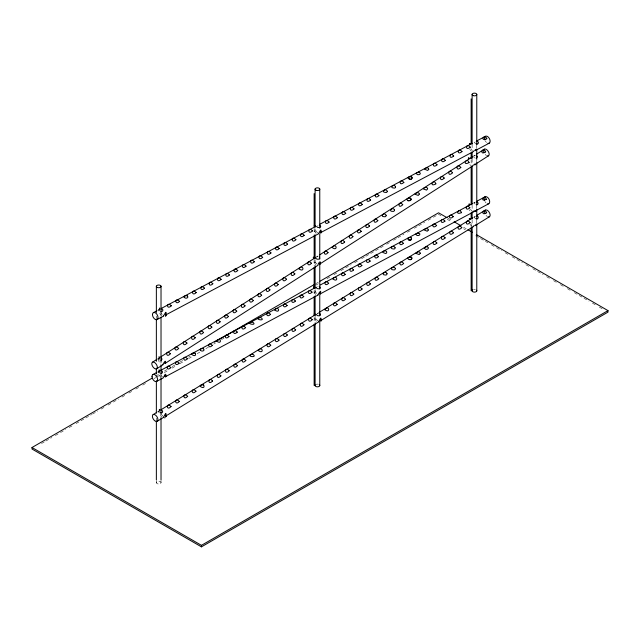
<?xml version="1.0" encoding="UTF-8"?>
<svg xmlns="http://www.w3.org/2000/svg" width="640" height="640" viewBox="0 0 640 640"><rect width="100%" height="100%" fill="white"/><g stroke="black" fill="none" stroke-linecap="round" stroke-linejoin="round"><path stroke-width="0.48" stroke-dasharray="3.2 2.4" d="M158.52 356.728C158.272 357.928 160.56 357.448 159.456 356.568C156.352 356.96 159.168 363.04 160.984 364.016M159.96 409.112L159.152 409.464L160.08 410.08M159.992 369.864L158.912 369.968L159.952 370.56M160.024 307.752L159.376 308.096L159.968 308.736M159.728 357.2L159.896 360.4M159.176 409.336L158.912 412.44L161.52 416.696M158.936 369.848C157.544 372.384 158.976 375.568 160.912 377.408M160.12 370.376L159.672 371.848L160.016 373.792M159.408 307.976C158.008 310.512 159.424 313.704 161.36 315.552M473.592 156.264L475.296 155.472M157.536 358.952L160.056 357.328M316.32 257.024L318 255.944M473.424 156.176L475.104 155.104M157.392 411.992L159.944 410.424M317.112 313.656L318.816 312.616M473.44 217.416L475.136 216.376M155.696 376.096L160.024 373.6M164.344 371.104L166.944 369.6M172.128 366.608L175.592 364.608M179.912 362.112L183.376 360.112M188.568 357.12L190.296 356.12M315.72 283.704L318.312 282.208M41.512 443.528L44.976 441.528M45.84 441.032L51.896 437.536M55.352 435.536L59.68 433.04M60.544 432.536L65.736 429.544M69.192 427.544L72.656 425.544M76.112 423.552L91.688 414.56M92.552 414.064L97.744 411.064M101.2 409.064L104.664 407.072M108.12 405.072L112.448 402.576M113.312 402.072L118.504 399.08M121.96 397.08L125.424 395.08M128.88 393.088L132.344 391.088M135.8 389.088L139.264 387.096M142.72 385.096L146.184 383.096M153.968 378.6L155.696 377.6M156.56 377.104L160.024 375.104M164.344 372.608L167.808 370.608M172.128 368.112L176.456 365.616M179.912 363.624L185.104 360.624M188.568 358.624L192.024 356.632M197.216 353.632L199.808 352.136M205.864 348.64L208.464 347.136M213.648 344.144L215.384 343.144M221.432 339.648L224.032 338.152M315.72 285.216L318.312 283.712M326.968 278.72L330.424 276.72M333.888 274.728L337.344 272.728M340.808 270.728L351.184 264.736M354.648 262.744L358.104 260.744M361.568 258.744L365.024 256.744M365.888 256.248L383.192 246.264M386.648 244.264L390.112 242.264M393.568 240.264L397.032 238.272M397.896 237.768L403.952 234.272M407.408 232.28L410.872 230.28M414.328 228.28L417.792 226.288M418.656 225.784L424.712 222.288M428.168 220.288L432.496 217.792M433.36 217.296L438.552 214.296L442.008 216.296M157.304 372.176L159.952 370.76M473.592 202.96L475.352 202.016M157.776 310.296L160.416 308.896M475.224 216.504L474.16 217.44L475.216 218.368M475.24 141.864L474.344 142.592L475.416 143.48M317.608 225.552L318.12 225.36M160.056 309.216L158.76 310.104L159.832 310.928M474.976 202.368L473.912 203.176L475.32 204.184M316.656 257L318.152 256.536M317.48 313.608L318.456 313.272M160.072 410.576L158.568 411.504L159.104 412.336M159.864 370.992L158.288 371.984L159.872 373.008M159.952 357.824L157.824 359.192L159.96 360.424M317.672 286.584L318.232 286.44M475.304 158.152L473.704 157.448M448.064 218.28L452.384 220.776M463.624 227.264L466.216 228.76M447.2 219.288L451.52 221.784M463.624 228.776L465.352 229.768M475.728 235.76L487.832 242.752M491.288 244.744L495.608 247.24M496.472 247.744L501.664 250.736M505.12 252.728L508.576 254.728M512.04 256.728L522.408 262.712M525.872 264.712L529.328 266.704M532.784 268.704L543.16 274.696M546.616 276.688L550.08 278.688M553.536 280.68L556.992 282.68M560.448 284.68L563.912 286.672M567.368 288.672L570.824 290.664M574.28 292.664L588.984 301.144M592.44 303.144L595.896 305.144M599.352 307.136L602.816 309.136M317.2 264.248L315.088 262.088L314.24 260.192M317.904 320.904L315.816 318.736L314.976 316.744M163.072 416.224L160.984 414.056L161.024 418.064M317.752 232.92L316.296 231.624L315 228.744M162.504 376.968L160.464 374.776M470.704 165.464L469.792 164.544M315.656 264.728L312.992 260.512M471.552 226.088L469.896 224.12M316.352 321.376L313.744 317.12M472.128 150.264L470.84 148.624M471.288 151.256L469.712 149.24M471.72 210.848L470.432 209.208M316.152 233.36L314.576 231.352L313.712 228.928M316.56 293.592L314.56 289.968M315.728 294.584L313.616 291.408M162.2 314.56L160.92 312.92M471.008 223.448L471.656 224.352M470.008 210.896L469.304 209.832M476.776 145.128L476.776 148.472M476.776 160.072L476.776 162.072M476.776 205.264L476.776 209.248M476.776 219.856L476.776 223.2M472.12 144.496L472.12 150.472M472.12 159.08L472.12 164.416M472.12 205.272L472.12 210.896M472.12 219.856L472.12 225.192M471.152 159.848L471.152 165.84M471.152 224.808L471.152 226.808M315.104 228.872L315.104 234.848M315.104 259.76L315.104 266.088M315.104 289.648L315.104 295.624M315.104 316.544L315.104 322.88M314.144 228.552L314.144 234.552M314.144 259.536L314.144 265.536M314.144 290.52L314.144 295.52M314.144 317.504L314.144 323.504M161.024 312.456L161.024 316.44M161.024 374.872L161.024 377.856M161.024 480.48L161.024 482.824A2.352 1.36 0 0 1 157.264 483.728A2.352 1.36 0 0 1 157.792 481.4A2.352 1.36 0 0 1 161.024 482.824M156.36 316.088L156.36 318.44M156.36 418.072L156.36 420.064M156.36 480.488L156.36 482.832M473.544 289.52A2.352 1.36 0 0 1 475.344 289.52M316.008 384.392A2.352 1.36 0 0 1 318.336 384.216M487.448 216.592A3.92 2.184 58.4 0 1 486.048 215.368M486.12 203A3.92 2.344 61.9 0 1 484.904 201.44M486.568 155.6A3.92 2.128 57.3 0 1 485.168 154.384M486.528 142.472A3.92 2.352 62 0 1 485.312 140.912"/><path stroke-width="0.96" d="M317.832 294.912C318.44 294.12 322.088 287.68 320.216 293.904L488.824 203.696M474.456 164.192C476.64 163.888 474.28 166.008 474.512 164.272M408.168 200.968L406.84 199.632A2.104 0.72 -19.1 0 1 407.072 198.96L407.856 198.456M318.408 321.728C319.096 321.728 321.44 314.456 321.088 320.32M473.424 226.288L474.368 225.36M162.832 364.504C163.272 363.992 166.096 358.264 165.488 363.064M473.464 164.8L472.856 165.848L319.752 264.056M410.768 198.488C411.936 200.4 409.248 201.448 407.848 200.36M435.872 183.848C433.56 177.472 428.6 188 435.872 183.856M469.072 162.544C466.624 156.208 461.808 166.656 469.064 162.56M408.824 240.24L408.896 239.72L407.528 238.88A2.104 0.616 -14.9 0 1 407.744 238.32L408.528 237.904M409.256 179.384L409.336 178.864L407.968 178.016A2.104 0.608 -14.8 0 1 408.184 177.464L408.96 177.048M411.04 199.352L410.4 200.528L408.36 200.56M461.488 212.648C459.488 206.816 453.904 215.8 461.488 212.656M473.912 210.936L472.96 211.824M474.328 150.344L473.592 151.48L320.352 232.792M315.24 314.368C313.928 315.888 313.752 312.488 315.224 314.232M316.4 314.36C316.88 317.344 322.992 315.24 319.512 313.224M164.696 362.8C165.376 365.048 166.232 361.872 164.792 362.832M313.264 257.328C313.472 259.44 315.336 256.776 313.368 257.24M469.272 218.608C469.472 220.704 471.344 218.096 469.376 218.52M319.704 293.232C320.344 295.44 321.232 292.424 319.792 293.288M475.28 149.896C475.912 152.104 476.8 149.096 475.36 149.952M163.52 416.992C163.688 417.944 166.528 409.568 166.064 415.76M163.408 315.824C163.752 316.456 166.88 308.312 166.032 314.664M318.392 233.528C318.752 234.192 321.816 225.984 321.008 232.376M315.752 257.576C315.08 259.832 321.256 260.008 319.464 257.056M165.168 363.36L317.992 265.256C317.984 263.176 321.2 259.536 320.352 263.656M382.816 251.656L382.84 252.44L385.28 253.416A1.704 1.352 47.7 0 0 386.704 252.656C387.288 250.32 384 250.584 382.832 251.648M156.672 381.4L163.176 377.92L165.224 374.224L166.064 375.016L165.576 376.52M165.376 316.352L165.992 315.784M468.416 157.968C467.968 160.088 470.816 157.672 468.344 158.008M166.264 416.24C166.632 414.192 164.048 416.392 166.2 416.28M321.096 320.92C321.136 318.832 319.032 320.992 320.968 320.976M476.296 225.624C476.336 223.536 474.224 225.704 476.16 225.68M313.928 286.84C313.448 288.84 316.304 286.712 313.856 286.872M469.08 204.096C468.6 206.096 471.456 203.96 469.016 204.128M475.8 211.304C476.192 209.352 473.6 211.344 475.736 211.344M166.288 315.016C166.536 313.024 164.288 315.112 166.16 315.064M315.248 225.816L314.168 225.912L315.312 226.424M321.088 232.824C321.328 230.84 319.08 232.928 320.952 232.872M469.504 143.496C469.024 145.496 471.88 143.376 469.44 143.536M316.376 287.192C315.76 289.568 322.496 289.352 319.696 286.536M152.496 362.184L156.696 359.488M160.896 356.792L315.48 257.56M319.68 254.864L472.584 156.72M476.784 154.024L484.344 149.168M156.632 368.832A3.92 2.128 57.3 0 0 155.136 362.928A3.92 2.128 57.3 0 0 151.928 364.768A3.92 2.128 57.3 0 0 156.632 368.832L163.128 364.664M475.32 164.264L488.48 155.816M153.144 414.608L156.544 412.512M160.792 409.896L315.416 314.704M319.664 312.088L472.592 217.944M476.832 215.328L485.328 210.096M157.192 421.312A3.92 2.184 58.4 0 0 155.8 415.336A3.92 2.184 58.4 0 0 152.52 417.232A3.92 2.184 58.4 0 0 157.192 421.312L163.696 417.312M165.736 416.056L318.712 321.872M320.752 320.616L473.736 226.432M476.208 224.912L489.376 216.8M476.592 234.752L608 310.616L608 312.128L201.448 546.848L32 449.016L32 447.512L152.232 378.088M214.512 342.136L216.248 341.136M217.976 340.136L314.856 284.2M320.048 281.208L438.552 212.792L447.2 217.784M32 447.512L201.448 545.336L608 310.616M152.904 374.536L156.424 372.648M160.832 370.288L315.008 287.808M320.296 284.976L472.712 203.432M477.12 201.08L485.048 196.832M165.216 376.824L318.176 294.992M153.368 312.632L156.896 310.768M161.296 308.424L315.456 226.576M319.864 224.232L472.256 143.32M476.664 140.976L485.472 136.304M157.128 319.504L163.632 316.056M165.672 314.976L318.608 233.768M476.2 150.096L489.232 143.176M425.384 247.184L424.608 247.664A2.096 0.688 -18 0 0 424.376 248.28C426.056 251.256 431.032 247.696 426.92 246.712M416.832 233.464L416.072 233.864A2.096 0.616 -14.9 0 0 415.84 234.408C417.488 237.392 422.448 234.088 418.392 233.048M165.296 417.616L164.496 417.872M476.384 158.184L477.432 156.784L476.352 155.432M161.032 360.424L162.08 359.056L161.008 357.752M476.288 216.136C479.384 215.168 478.6 220.416 475.736 218.576M252.544 354.056C244.104 356.424 259.064 358.376 252.56 354.056M260.648 317.44C252.304 319.328 267.032 321.776 260.656 317.44M252.336 321.88C243.96 323.704 258.768 326.28 252.352 321.88M476.472 141.464C479.576 140.552 478.696 145.656 475.928 143.704M160.888 308.976C163.552 307.952 163.536 312.416 160.888 311.336M161.168 410.296C164.08 410.264 162.256 414.344 160.064 412.768M160.968 370.744C163.008 370.408 162.96 373.728 160.968 373.304M410.408 198.176C408.04 197.656 411.488 198.024 411.04 199.344M410.32 256.928C414.336 257.808 409.536 261.528 407.76 258.528A2.104 0.696 -18 0 1 407.992 257.888L408.768 257.408A2.104 0.696 -18 0 1 410.32 256.928L411.248 257.104M476.504 201.96C478.536 201.544 478.704 205.064 476.592 204.584M409.048 239.808C411.36 241.448 412.792 237.344 410.152 237.472C413.376 237.76 410.648 241.72 408.544 239.592M418.832 172.232C422.856 173.272 418 176.512 416.288 173.616A2.096 0.608 -14.8 0 1 416.488 173.056L417.264 172.64A2.096 0.608 -14.8 0 1 418.888 172.2M410.528 176.64C413.808 176.816 411.192 180.96 408.984 178.736M203.64 384.92C194.688 384.552 206.248 390.936 203.656 384.928M203.448 348.736C202.592 348.144 198.664 349.184 200.44 350.344M195.144 353.176C186.232 352.52 197.656 358.952 195.152 353.184M411.464 176.824L410.592 176.64A2.104 0.608 -14.8 0 0 409.024 177.016M319.752 225.192C322.936 227.192 317.696 228.88 316.552 226.352M187.304 295.848C186.488 295.24 182.472 296.32 184.296 297.448M409.28 259.464C410.808 260.504 413.032 258.44 411.352 257.144M409.488 178.952C410.92 180.08 413.264 178.152 411.544 176.872M454.112 221.776L461.032 225.768M467.944 229.76L472.272 232.256M184.304 297.448C185.64 299.032 189.352 297.856 187.312 295.856M200.448 350.352C201.784 351.88 205.504 350.824 203.464 348.736M332.792 278.856C338.528 283.408 337.576 273.808 332.784 278.848M274.648 309.952C280.584 314.432 279.2 304.96 274.648 309.952M216.52 341.048C222.44 345.488 220.96 336.016 216.504 341.048M324.696 309.656C330.768 314.176 329.152 304.064 324.696 309.64M258.248 350.552C264.44 355.008 262.528 345.024 258.24 350.552M332.16 247.552C338.232 252.08 336.56 241.872 332.16 247.544M298.968 268.856C305.12 273.352 303.32 263.168 298.968 268.848M476.776 94.32L476.776 144.488M476.776 149.112L476.776 159.432M476.776 162.424L476.776 205.264M476.776 209.248L476.776 219.216M476.776 223.84L476.776 290.952M472.12 94.32L472.12 144.136M472.12 152.112L472.12 158.44M472.12 166.056L472.12 204.272M472.12 211.888L472.12 218.864M472.12 226.832L472.12 290.952M471.152 98.88L471.152 143.856M471.152 152.848L471.152 158.848M471.152 166.84L471.152 204.824M471.152 212.816L471.152 218.816M471.152 227.808L471.152 290.776M319.768 189.016L319.768 228.224M319.768 233.848L319.768 259.112M319.768 263.736L319.768 289M319.768 294.624L319.768 315.904M319.768 321.528L319.768 385.648M315.104 189.016L315.104 227.232M315.104 235.2L315.104 258.12M315.104 266.088L315.104 288.648M315.104 295.976L315.104 315.904M315.104 323.872L315.104 385.648M314.144 193.576L314.144 226.56M314.144 235.552L314.144 258.536M314.144 267.536L314.144 288.52M314.144 296.52L314.144 315.504M314.144 324.504L314.144 385.472M201.448 545.336L201.448 546.848M161.024 286.192L161.024 312.456M161.024 317.08L161.024 362.272M161.024 364.904L161.024 374.224M161.024 378.216L161.024 413.088M161.024 418.064L161.024 479.84M156.36 286.2L156.36 312.456M156.36 319.08L156.36 361.28M156.36 368.256L156.36 373.88M156.36 380.848L156.36 413.088M156.36 420.704L156.36 479.84M476.616 290.256A2.352 1.36 0 0 1 474.144 292.12A2.352 1.36 0 0 1 472.584 289.952M319.608 384.952A2.352 1.36 0 0 1 317.44 386.824A2.352 1.36 0 0 1 315.264 384.952M485 213.64A3.92 2.184 58.4 0 1 486.104 209.928A3.92 2.184 58.4 0 1 489.928 213.88A3.92 2.184 58.4 0 1 488.16 216.896M425.44 247.144A2.096 0.688 -18 0 1 426.976 246.672M484.488 200.512A3.92 2.344 61.9 0 1 485.856 196.64A3.92 2.344 61.9 0 1 489.568 200.656A3.92 2.344 61.9 0 1 487.552 203.824M416.888 233.432A2.096 0.616 -14.9 0 1 418.456 233.016M408.592 237.872A2.104 0.616 -14.9 0 1 410.152 237.456M484.096 152.664A3.92 2.128 57.3 0 1 485.104 149.008A3.92 2.128 57.3 0 1 488.968 152.936A3.92 2.128 57.3 0 1 487.28 155.904M407.92 198.416A2.104 0.72 -19.1 0 1 409.456 197.928M484.896 139.984A3.92 2.352 62 0 1 486.28 136.104A3.92 2.352 62 0 1 489.992 140.128A3.92 2.352 62 0 1 487.96 143.296M319.408 263.464C321.456 263.024 319.424 265.464 319.408 263.464M485.672 151.888C478.688 156.192 483.16 145.472 485.672 151.888M486.664 212.76C479.672 216.888 484.184 206.408 486.664 212.76M164.928 376.016C164.664 377.992 167.296 375.824 164.928 376.016M170.384 353.736C165.616 359.296 165.28 348.424 170.384 353.736M178.68 348.408C173.912 353.976 173.576 343.096 178.68 348.408M186.976 343.088C182.208 348.656 181.872 337.768 186.976 343.088M195.28 337.76C190.504 343.328 190.176 332.44 195.28 337.76M203.576 332.44C198.808 338.008 198.472 327.104 203.576 332.44M211.872 327.12C206.888 332.728 207.016 321.68 211.872 327.12M220.176 321.792C215.12 327.416 215.344 316.352 220.176 321.792M228.472 316.472C223.48 322.088 223.616 311.016 228.472 316.472M236.768 311.152C231.776 316.768 231.912 305.688 236.768 311.152M245.072 305.824C240.08 311.44 240.208 300.36 245.072 305.824M253.368 300.504C248.504 306.128 248.32 295.08 253.368 300.504M261.664 295.176C256.864 300.8 256.584 289.744 261.664 295.176M269.968 289.856C265.168 295.48 264.88 284.416 269.968 289.856M278.264 284.536C273.464 290.16 273.184 279.088 278.264 284.536M286.56 279.208C281.696 284.848 281.512 273.76 286.56 279.208M294.864 273.888C290.056 279.52 289.776 268.424 294.864 273.888M311.456 263.24C306.656 268.872 306.376 257.768 311.456 263.24M328.056 252.6C323.064 258.232 323.192 247.064 328.056 252.6M344.656 241.952C339.656 247.584 339.792 236.408 344.656 241.952M352.952 236.624C347.888 242.272 348.128 231.08 352.952 236.624M361.248 231.304C356.112 236.936 356.496 225.76 361.248 231.304M369.552 225.984C364.44 231.616 364.664 220.44 369.552 225.984M377.848 220.656C372.456 226.232 373.2 215.128 377.848 220.656M386.144 215.336L386.08 215.784A1.704 1.424 46.4 0 1 384.632 216.744C378.92 216.944 385.016 211.472 386.144 215.336M394.448 210.016L394.376 210.464A1.712 1.432 46.4 0 1 392.928 211.424C387.216 211.6 393.32 206.152 394.448 210.016M402.744 204.688C397.344 210.288 398.152 199.12 402.744 204.688M419.344 194.04L418.288 195.44L415.144 194.312A2.096 0.712 -19.1 0 1 415.376 193.632L416.152 193.136A2.096 0.712 -19.1 0 1 417.688 192.64L418.704 192.856L419.344 194.04M427.64 188.72L426.592 190.12L423.448 188.984A2.096 0.712 -19.1 0 1 423.672 188.312L424.448 187.808A2.096 0.712 -19.1 0 1 425.984 187.32L427 187.528L427.64 188.72M444.24 178.072C438.88 183.656 439.664 172.488 444.24 178.072M452.536 172.752C447.184 178.336 447.96 167.16 452.536 172.752M460.832 167.432C455.392 173.008 456.232 161.848 460.832 167.432M486.408 199.32C479.216 202.776 484.208 193.296 486.408 199.32M486.832 138.776C479.328 141.976 484.728 132.928 486.832 138.776M171.056 406.528C166.264 411.928 165.976 401.256 171.056 406.528M179.368 401.416C174.576 406.824 174.288 396.136 179.368 401.416M187.672 396.304C182.88 401.712 182.592 391.024 187.672 396.304M195.976 391.2C191.08 396.6 190.872 385.92 195.976 391.2M212.592 380.976C207.52 386.432 207.792 375.576 212.592 380.976M220.904 375.864C215.824 381.328 216.104 370.456 220.904 375.864M229.208 370.752C224.128 376.216 224.408 365.344 229.208 370.752M237.512 365.648C232.496 371.096 232.68 360.224 237.512 365.648M245.824 360.536C240.808 365.992 240.992 355.104 245.824 360.536M270.744 345.208C265.92 350.664 265.68 339.792 270.744 345.208M279.048 340.096C274.224 345.56 273.992 334.672 279.048 340.096M287.36 334.984C282.464 340.456 282.328 329.56 287.36 334.984M295.664 329.872C290.776 335.352 290.64 324.44 295.664 329.872M303.968 324.76C299.144 330.232 298.912 319.32 303.968 324.76M312.28 319.656C307.456 325.128 307.216 314.208 312.28 319.656M337.2 304.32C332.032 309.776 332.472 298.832 337.2 304.32M345.504 299.208C340.344 304.672 340.776 293.712 345.504 299.208M353.816 294.104C348.728 299.584 349.016 288.592 353.816 294.104M362.12 288.992C357.032 294.472 357.32 283.472 362.12 288.992M370.424 283.88C365.336 289.368 365.624 278.36 370.424 283.88M378.736 278.768C373.408 284.192 374.144 273.256 378.736 278.768M387.04 273.664L386.952 274.144A1.704 1.408 46.7 0 1 385.528 275.024C379.816 275.144 385.928 269.848 387.04 273.664M395.352 268.552L395.28 268.992A1.712 1.416 46.7 0 1 393.824 269.912C388.12 270.016 394.24 264.736 395.352 268.552M403.656 263.44C398.296 268.848 399.192 257.896 403.656 263.44M420.272 253.216L419.216 254.576L416.08 253.424A2.096 0.688 -18 0 1 416.296 252.776L417.08 252.296A2.096 0.688 -18 0 1 418.624 251.816L419.64 252.04L420.272 253.216M436.88 243C431.504 248.408 432.344 237.456 436.88 243M445.192 237.888C439.72 243.288 440.624 232.352 445.192 237.888M453.496 232.776C448.032 238.184 448.928 227.24 453.496 232.776M461.808 227.664C456.336 233.072 457.232 222.12 461.808 227.664M470.112 222.56C464.648 227.968 465.536 217 470.112 222.56M171.32 305.8C166.136 310.752 166.44 300.592 171.32 305.8M179.624 301.392C174.68 306.248 174.584 296.248 179.624 301.392M170.856 367.632C166.008 372.52 165.84 362.472 170.856 367.632M179.16 363.192C174.312 368.088 174.152 358.024 179.16 363.192M196.232 292.576C191.392 297.448 191.232 287.4 196.232 292.576M187.464 358.752C182.616 363.648 182.456 353.576 187.464 358.752M204.544 288.176C199.696 293.04 199.536 282.992 204.544 288.176M212.848 283.768C207.768 288.664 208.096 278.488 212.848 283.768M221.152 279.36C216.072 284.264 216.4 274.072 221.152 279.36M212.384 345.432C207.256 350.368 207.664 340.152 212.384 345.432M229.456 274.96C224.376 279.856 224.704 269.664 229.456 274.96M237.76 270.552C232.68 275.456 233.008 265.248 237.76 270.552M228.992 336.552C223.92 341.488 224.24 331.256 228.992 336.552M246.064 266.144C240.984 271.048 241.312 260.832 246.064 266.144M237.296 332.112C232.224 337.048 232.544 326.808 237.296 332.112M254.368 261.736C249.496 266.656 249.384 256.456 254.368 261.736M245.608 327.672C240.528 332.608 240.856 322.36 245.608 327.672M262.672 257.336C257.8 262.256 257.688 252.04 262.672 257.336M270.976 252.928C266.048 257.856 266.024 247.632 270.976 252.928M279.28 248.52C274.352 253.448 274.328 243.216 279.28 248.52M270.52 314.352C265.656 319.304 265.536 309.048 270.52 314.352M287.592 244.112C282.656 249.048 282.64 238.8 287.592 244.112M295.896 239.712C290.96 244.64 290.944 234.392 295.896 239.712M287.136 305.472C282.264 310.432 282.144 300.152 287.136 305.472M304.2 235.304C299.264 240.24 299.248 229.976 304.2 235.304M295.44 301.032C290.568 305.992 290.456 295.704 295.44 301.032M312.504 230.896C307.568 235.832 307.552 225.568 312.504 230.896M303.744 296.592C298.816 301.56 298.792 291.264 303.744 296.592M312.056 292.152C307.184 297.12 307.064 286.816 312.056 292.152M329.112 222.088C323.976 227.008 324.4 216.712 329.112 222.088M337.416 217.68C332.336 222.6 332.672 212.296 337.416 217.68M328.664 283.272C323.592 288.224 323.912 277.888 328.664 283.272M345.72 213.272C340.64 218.2 340.976 207.88 345.72 213.272M354.024 208.872C348.944 213.792 349.28 203.472 354.024 208.872M345.28 274.392C340.136 279.352 340.56 269 345.28 274.392M362.336 204.464C356.888 209.296 357.784 199.104 362.336 204.464M353.584 269.952C348.368 274.888 348.936 264.568 353.584 269.952M370.64 200.056C365.2 204.888 366.088 194.696 370.64 200.056M361.888 265.512C356.752 270.472 357.168 260.112 361.888 265.512M378.944 195.648C373.456 200.496 374.512 190.296 378.944 195.648M370.192 261.072C364.984 266.008 365.544 255.672 370.192 261.072M387.248 191.248L387.144 191.704A1.704 1.344 47.7 0 1 385.72 192.464C380.136 192.328 386.136 187.608 387.248 191.248M378.504 256.632C373.272 261.584 373.96 251.232 378.504 256.632M395.552 186.84L395.472 187.256A1.712 1.352 47.7 0 1 394.016 188.056C388.44 187.904 394.448 183.2 395.552 186.84M403.856 182.432C398.392 187.28 399.512 177.032 403.856 182.432M395.112 247.752L395.04 248.176A1.712 1.36 47.7 0 1 393.584 248.976C387.92 248.856 394.032 244.112 395.112 247.752M403.416 243.312C398.264 248.296 398.784 237.872 403.416 243.312M428.768 169.216L427.696 170.464L424.592 169.208A2.096 0.608 -14.8 0 1 424.792 168.648L425.568 168.232A2.096 0.608 -14.8 0 1 427.128 167.824L428.16 168.064L428.768 169.216M437.072 164.808C431.64 169.648 432.624 159.392 437.072 164.808M428.336 229.992L427.264 231.248L424.144 229.968A2.096 0.616 -14.9 0 1 424.36 229.432L425.136 229.016A2.096 0.616 -14.9 0 1 426.696 228.608L427.72 228.84L428.336 229.992M436.64 225.552C431.12 230.408 432.16 220.152 436.64 225.552M453.688 156C448.256 160.84 449.232 150.568 453.688 156M444.952 221.112C439.52 225.984 440.496 215.688 444.952 221.112M461.992 151.592C456.472 156.424 457.504 146.168 461.992 151.592M453.256 216.672C447.768 221.528 448.752 211.248 453.256 216.672M470.296 147.184C464.776 152.024 465.808 141.76 470.296 147.184M469.864 207.792C464.488 212.672 465.376 202.336 469.864 207.792M445.384 160.4C439.944 165.248 440.928 154.976 445.384 160.4M473.024 95.576A2.352 1.36 0 0 0 476.776 94.672A2.352 1.36 0 0 0 473.544 93.24A2.352 1.36 0 0 0 473.024 95.576M316.008 190.272A2.352 1.36 0 0 0 319.768 189.368A2.352 1.36 0 0 0 316.536 187.936A2.352 1.36 0 0 0 316.008 190.272M157.264 287.456A2.352 1.36 0 0 0 161.024 286.552A2.352 1.36 0 0 0 157.792 285.12A2.352 1.36 0 0 0 157.264 287.456M152.016 376.368A3.92 2.344 61.9 0 0 156.088 381.584A3.92 2.344 61.9 0 0 156.264 375.944A3.92 2.344 61.9 0 0 152.016 376.368M152.48 314.472A3.92 2.352 62 0 0 156.536 319.696A3.92 2.352 62 0 0 156.728 314.048A3.92 2.352 62 0 0 152.48 314.472"/></g></svg>
